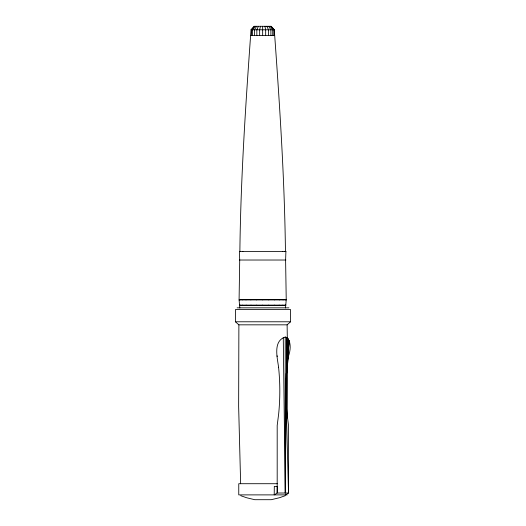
<?xml version="1.0" encoding="UTF-8"?>
<svg xmlns="http://www.w3.org/2000/svg" width="526" height="526" viewBox="0 0 526 526"><rect width="100%" height="100%" fill="white"/><g stroke="black" fill="none" stroke-linecap="round" stroke-linejoin="round"><path stroke-width="0.79" d="M239.836 307.986L239.087 299.932L239.711 260.068L239.409 251.395L239.869 251.343C240.763 177.374 245.734 103.517 251.02 29.791L254.117 26.3L271.199 26.3L274.289 29.791C279.576 103.517 284.546 177.374 285.447 251.343L285.907 251.395L285.605 260.068L286.229 299.932L285.48 307.986M283.271 337.429L285.237 493.013L286.762 337.429L285.237 337.021C272.784 341.032 277.353 357.673 278.576 367.24M238.883 324.831L287.117 324.831L290.595 321.78L290.595 309.604L235.405 309.604L235.405 321.78L238.883 324.831L238.646 406.526L240.645 483.71M286.183 373.447L285.914 390.634L288.097 338.665L286.762 337.429L286.407 359.528M287.189 417.966L287.512 359.962M286.42 374.782L286.801 366.569M286.913 364.11L288.097 338.665C291.194 343.905 290.431 350.546 288.524 356.076M286.414 376.445L289.155 340.644L286.611 373.039M288.636 355.813L287.137 367.24A148.897 95.91 90 0 0 286.4 375.958M256.556 299.932L256.642 299.485M268.595 305.527L268.687 305.113M260.449 26.3L259.647 29.791L259.647 35.61M250.869 299.932L251.034 299.485M274.131 305.527L274.309 305.113M258.384 26.3L256.839 29.791L256.839 35.61M245.99 299.932L246.214 299.485M242.243 299.932L242.519 299.485M278.879 305.527L279.142 305.113M256.616 26.3L254.426 29.791L254.426 35.61M239.889 299.932L240.198 299.485M282.528 305.527L282.843 305.113M255.261 26.3L252.579 29.791L252.579 35.61M284.822 305.527L285.171 305.113M254.406 26.3L251.421 29.791L251.421 35.61M285.559 494.887L288.524 493.013L288.524 425.481L287.065 414.041A148.496 95.647 90 0 1 285.98 396.519A148.897 95.91 90 0 1 286.229 378.884M285.309 495.689L279.385 497.747L271.271 499.7L254.729 499.7L246.615 497.747L240.691 495.689M242.519 251.395L242.92 251.343M240.198 251.395L240.645 251.343M251.02 29.791L274.289 29.791M251.02 35.61L274.289 35.61M239.409 251.395L285.907 251.395M239.409 260.022L285.907 260.022M239.409 299.485L285.907 299.485M239.087 299.932L286.229 299.932M239.343 305.113L285.966 305.113M239.711 305.527L285.605 305.527M237.114 307.835L288.886 307.835M235.405 321.78L290.595 321.78M277.281 483.71L238.758 483.71L238.758 494.887L287.242 494.887M284.671 251.343L285.112 251.395M282.39 251.343L282.791 251.395M270.91 26.3L273.895 29.791L273.895 35.61M240.139 305.113L240.494 305.527M270.055 26.3L272.731 29.791L272.731 35.61M242.466 305.113L242.782 305.527M285.112 299.485L285.427 299.932M268.694 26.3L270.883 29.791L270.883 35.61M246.175 305.113L246.431 305.527M282.791 299.485L283.067 299.932M279.096 299.485L279.326 299.932M266.925 26.3L268.47 29.791L268.47 35.61M251.001 305.113L251.185 305.527M277.084 355.813L277.189 356.556M274.283 299.485L274.44 299.932M264.867 26.3L265.669 29.791L265.669 35.61M256.622 305.113L256.714 305.527M268.674 299.485L268.76 299.932M285.98 396.519L288.524 493.013L277.189 493.013L274.217 494.887L274.309 486.399L277.281 486.399L277.189 493.013L277.189 425.481L278.649 414.041A148.845 95.877 -90 0 0 278.576 367.24M287.117 324.831L287.321 338.718M285.237 337.021L285.237 493.013M262.658 26.3L262.658 35.61M262.658 299.485L262.658 299.932M262.658 305.113L262.658 305.527"/></g></svg>
